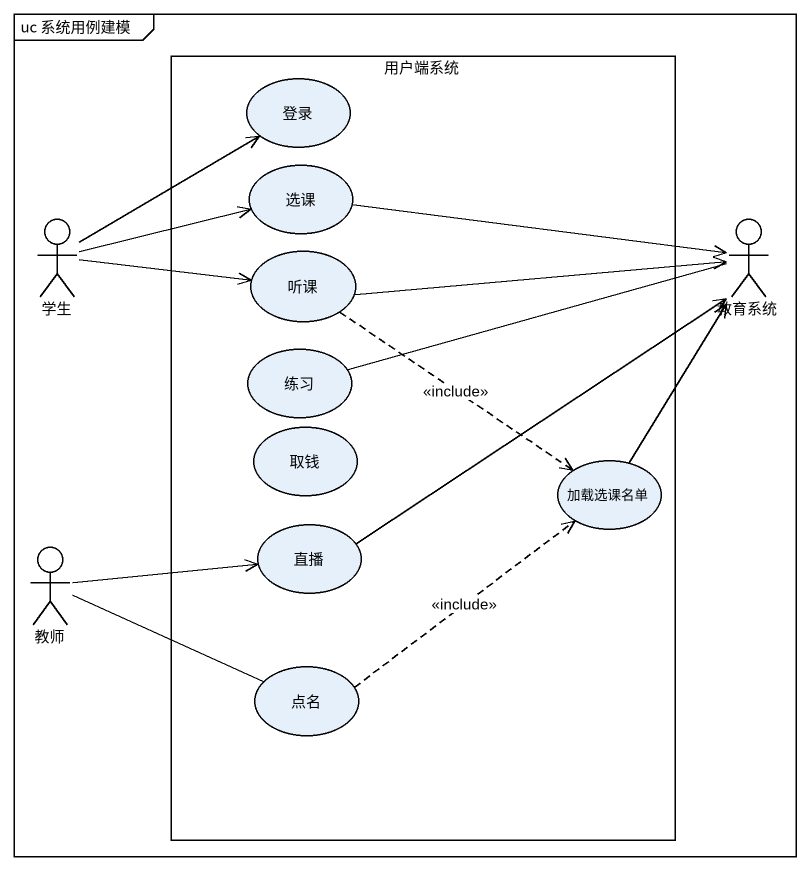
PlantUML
@startuml
mainframe uc 系统用例建模
rectangle 用户端系统 {
  usecase 登录
  usecase 选课
  usecase 听课
  usecase 练习
  usecase 取钱
  usecase 加载选课名单
  usecase 直播
  usecase 点名
}
actor 学生
actor 教育系统
actor 教师
选课 -right-> 教育系统
学生 -up-> 登录
学生 -right-> 选课
学生 -right-> 听课
听课 -right-> 教育系统
听课 ..> 加载选课名单 : <<include>>
练习 -right- 教育系统
加载选课名单 -up-> 教育系统
教师 -right-> 直播
教师 -right- 点名
直播 -up-> 教育系统
点名 .up.> 加载选课名单 : <<include>>
@enduml
